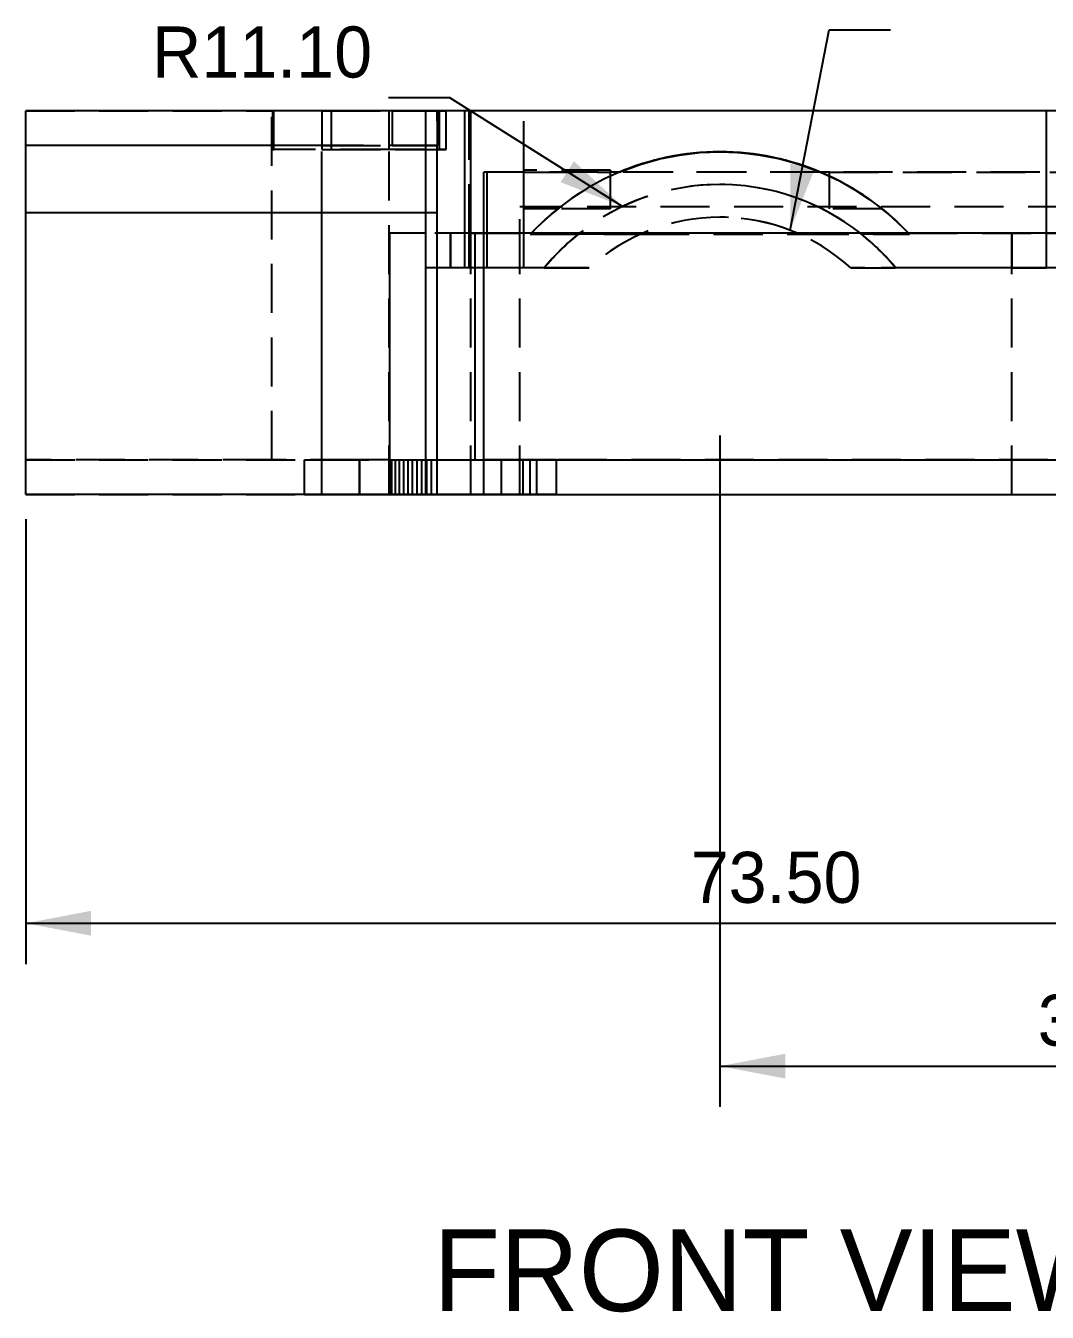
# Model space of a CAD drawing. Header units: millimetres. Extents: x -113 to 601, y 5 to 415.
# Drawn here: x 117.3 to 167.3, y 101.9 to 165 of the extents above; entities that cross this region are included whole.
import ezdxf
from ezdxf.enums import TextEntityAlignment as Align

# ---------------------------------------------------------------- set-up
doc = ezdxf.new("R2010")
doc.units = ezdxf.units.MM
doc.linetypes.add('HIDDEN', pattern=[3.6, 2.4, -1.2])
for name, color, linetype in [('DIM', 3, 'CONTINUOUS'), ('HIDDEN', 8, 'HIDDEN'), ('TEXT', 3, 'CONTINUOUS'), ('VISIBLE', 7, 'CONTINUOUS')]:
    doc.layers.add(name, color=color, linetype=linetype)

msp = doc.modelspace()

# ---------------------------------------------------------------- linework, layer by layer
at = {"layer": 'DIM'}
for p, q in [((154.756571, 154.945648), (156.664418, 164.761967)), ((156.664418, 164.761967), (159.664418, 164.761967)), ((138.082711, 161.430869), (135.082711, 161.430869)), ((146.553058, 156.115493), (138.082711, 161.430869)), ((151.317457, 144.9), (151.317457, 112)), ((117.317457, 140.8), (117.317457, 119)), ((117.317457, 121), (190.817457, 121)), ((151.317457, 114), (190.817457, 114))]:
    msp.add_line(p, q, dxfattribs=at)
for points in [[(146.553058, 156.115493), (144.165722, 158.33141), (143.519372, 157.301416)], [(154.756571, 154.945648), (155.963914, 157.970873), (154.77025, 158.202867)], [(117.317457, 121), (120.517457, 120.392), (120.517457, 121.608)], [(151.317457, 114), (154.517457, 113.392), (154.517457, 114.608)]]:
    msp.add_solid(points, dxfattribs=at)
at = {"layer": 'HIDDEN'}
for p, q in [((117.317457, 160.8), (129.367457, 160.8)), ((117.317457, 143.7), (117.317457, 160.8)), ((129.367457, 160.8), (129.471946, 160.8)), ((129.367457, 143.7), (129.367457, 160.8)), ((129.417457, 160.8), (129.471946, 160.8)), ((129.417457, 158.9), (129.417457, 160.8)), ((135.117457, 160.8), (129.417457, 160.8)), ((129.471946, 158.9), (129.471946, 160.8)), ((131.817457, 160.8), (132.287457, 160.8)), ((131.817457, 160.8), (131.817457, 159.1)), ((131.817457, 160.8), (131.817457, 158.9)), ((131.817457, 160.8), (132.287457, 160.8)), ((132.287457, 159.1), (132.287457, 160.8)), ((132.287457, 160.8), (135.287457, 160.8)), ((132.287457, 160.8), (137.907457, 160.8)), ((135.117457, 158.9), (135.117457, 160.8)), ((136.917457, 160.8), (135.117457, 160.8)), ((135.287457, 160.8), (137.467457, 160.8)), ((135.287457, 159.1), (135.287457, 160.8)), ((136.917457, 153.1), (136.917457, 160.8)), ((138.817457, 160.8), (136.917457, 160.8)), ((136.917457, 158.9), (136.917457, 160.8)), ((137.467457, 160.8), (137.467457, 159.1)), ((167.317457, 160.8), (137.467457, 160.8)), ((137.467457, 153.1), (137.467457, 160.8)), ((137.589609, 158.9), (137.589609, 160.8)), ((138.817457, 160.8), (137.589609, 160.8)), ((137.907457, 160.8), (137.589609, 160.8)), ((137.907457, 158.9), (137.907457, 160.8)), ((138.817457, 153.1), (138.817457, 160.8)), ((138.817457, 154.8), (138.817457, 160.8)), ((139.017457, 160.8), (139.017457, 154.8)), ((139.117457, 160.8), (139.017457, 160.8)), ((139.017457, 160.8), (139.017457, 153.1)), ((139.117457, 160.8), (139.017457, 160.8)), ((139.117457, 142), (139.117457, 160.8)), ((167.317457, 160.8), (141.717457, 160.8)), ((172.317138, 160.8), (141.717457, 160.8)), ((141.717457, 157.8), (141.717457, 160.8)), ((141.717457, 157.9), (141.717457, 160.8)), ((167.317457, 153.1), (167.317457, 160.8)), ((117.317457, 155.8), (117.317457, 159.1)), ((137.467457, 159.1), (117.317457, 159.1)), ((131.817457, 159.1), (117.317457, 159.1)), ((117.317457, 155.8), (117.317457, 159.1)), ((129.417457, 158.9), (129.471946, 158.9)), ((135.117457, 158.9), (129.417457, 158.9)), ((135.117457, 158.9), (129.471946, 158.9)), ((131.817457, 159.1), (132.287457, 159.1)), ((131.817457, 155.8), (131.817457, 159.1)), ((131.817457, 142), (131.817457, 158.9)), ((131.817457, 158.9), (132.287457, 158.9)), ((131.817457, 158.9), (136.907457, 158.9)), ((132.287457, 159.1), (135.287457, 159.1)), ((132.287457, 158.9), (132.287457, 159.1)), ((132.287457, 158.9), (137.907457, 158.9)), ((136.907457, 158.9), (135.117457, 158.9)), ((136.917457, 158.9), (135.117457, 158.9)), ((135.117457, 142), (135.117457, 158.9)), ((135.287457, 159.1), (137.467457, 159.1)), ((136.907457, 155.8), (136.907457, 158.9)), ((136.917457, 158.9), (137.589609, 158.9)), ((136.917457, 155.8), (136.917457, 158.9)), ((137.467457, 155.8), (137.467457, 159.1)), ((137.907457, 158.9), (137.589609, 158.9)), ((147.410658, 158.17416), (148.366285, 158.442351)), ((148.366285, 158.442351), (147.410658, 158.17416)), ((148.366285, 158.442351), (149.339937, 158.635095)), ((149.339937, 158.635095), (148.366285, 158.442351)), ((149.339937, 158.635095), (150.325669, 158.751215)), ((150.325669, 158.751215), (149.339937, 158.635095)), ((150.325669, 158.751215), (151.317457, 158.79)), ((151.317457, 158.79), (150.325669, 158.751215)), ((151.317457, 158.79), (152.185094, 158.760328)), ((151.317457, 158.79), (152.309246, 158.751215)), ((152.309246, 158.751215), (151.317457, 158.79)), ((152.185094, 158.760328), (153.048677, 158.67145)), ((152.309246, 158.751215), (153.294978, 158.635095)), ((153.294978, 158.635095), (152.309246, 158.751215)), ((153.048677, 158.67145), (153.904169, 158.523781)), ((153.294978, 158.635095), (154.26863, 158.442351)), ((154.26863, 158.442351), (153.294978, 158.635095)), ((153.904169, 158.523781), (154.747575, 158.318013)), ((154.26863, 158.442351), (155.224257, 158.17416)), ((155.224257, 158.17416), (154.26863, 158.442351)), ((154.747575, 158.318013), (155.574952, 158.055105)), ((139.747457, 154.8), (139.747457, 157.8)), ((139.747457, 142), (139.747457, 157.8)), ((177.777457, 157.8), (139.747457, 157.8)), ((139.917457, 157.8), (139.747457, 157.8)), ((139.917457, 154.8), (139.917457, 157.8)), ((139.917457, 153.1), (139.917457, 157.8)), ((141.717457, 157.8), (139.917457, 157.8)), ((145.957457, 157.9), (141.717457, 157.9)), ((145.957457, 157.9), (141.717457, 157.9)), ((141.717457, 157.8), (141.717457, 157.9)), ((141.717457, 156), (141.717457, 157.8)), ((141.717457, 157.8), (145.957457, 157.8)), ((141.717457, 154.8), (141.717457, 157.8)), ((145.957457, 157.9), (145.957457, 157.8)), ((145.957457, 156), (145.957457, 157.9)), ((145.957457, 156), (145.957457, 157.8)), ((146.408764, 157.8), (145.957457, 157.8)), ((146.478893, 157.832159), (146.408764, 157.8)), ((146.408764, 157.8), (146.478893, 157.832159)), ((156.226151, 157.8), (146.408764, 157.8)), ((146.478893, 157.832159), (147.410658, 158.17416)), ((147.410658, 158.17416), (146.478893, 157.832159)), ((155.224257, 158.17416), (156.156022, 157.832159)), ((156.156022, 157.832159), (155.224257, 158.17416)), ((155.574952, 158.055105), (156.382435, 157.736287)), ((156.156022, 157.832159), (156.226151, 157.8)), ((156.226151, 157.8), (156.156022, 157.832159)), ((156.677457, 157.8), (156.226151, 157.8)), ((156.382435, 157.736287), (157.166251, 157.363048)), ((156.677457, 156), (156.677457, 157.8)), ((156.677457, 156), (156.677457, 157.8)), ((156.677457, 157.8), (175.917457, 157.8)), ((157.166251, 157.363048), (157.922736, 156.937133)), ((157.922736, 156.937133), (158.648356, 156.460531)), ((158.648356, 156.460531), (159.339721, 155.935471)), ((176.007457, 156.1), (141.517457, 156.1)), ((141.717457, 156.1), (141.517457, 156.1)), ((141.517457, 153.1), (141.517457, 156.1)), ((141.517457, 142), (141.517457, 156.1)), ((176.007457, 156.1), (141.717457, 156.1)), ((141.717457, 153.1), (141.717457, 156.1)), ((141.717457, 153.1), (141.717457, 156.1)), ((145.957457, 156), (141.717457, 156)), ((143.389495, 156), (141.717457, 156)), ((141.717457, 154.8), (141.717457, 156)), ((143.101375, 155.774317), (142.370183, 155.103117)), ((142.370183, 155.103117), (143.101375, 155.774317)), ((143.101375, 155.774317), (143.389495, 156)), ((143.389495, 156), (143.101375, 155.774317)), ((145.957457, 156), (143.389495, 156)), ((159.24542, 156), (156.677457, 156)), ((159.24542, 156), (156.677457, 156)), ((159.53354, 155.774317), (159.24542, 156)), ((159.24542, 156), (159.53354, 155.774317)), ((159.339721, 155.935471), (159.993599, 155.364404)), ((160.264732, 155.103117), (159.53354, 155.774317)), ((159.53354, 155.774317), (160.264732, 155.103117)), ((142.370183, 155.103117), (142.087813, 154.8)), ((142.087813, 154.8), (142.370183, 155.103117)), ((159.993599, 155.364404), (160.557022, 154.8)), ((160.547102, 154.8), (160.264732, 155.103117)), ((160.264732, 155.103117), (160.547102, 154.8)), ((135.147457, 142), (135.147457, 154.8)), ((136.907457, 154.8), (135.147457, 154.8)), ((139.747457, 154.8), (135.147457, 154.8)), ((135.147457, 143.7), (135.147457, 154.8)), ((136.907457, 142), (136.907457, 154.8)), ((136.907457, 142), (136.907457, 154.8)), ((139.747457, 154.8), (136.917457, 154.8)), ((138.117457, 153.1), (138.117457, 154.8)), ((139.917457, 154.8), (138.117457, 154.8)), ((138.817457, 154.8), (138.117457, 154.8)), ((138.117457, 154.8), (138.117457, 153.1)), ((139.917457, 154.8), (138.817457, 154.8)), ((138.817457, 153.1), (138.817457, 154.8)), ((139.017457, 154.8), (142.077893, 154.8)), ((142.077893, 154.8), (139.017457, 154.8)), ((139.017457, 154.8), (139.017457, 153.1)), ((139.117457, 154.8), (142.077893, 154.8)), ((139.117457, 142), (139.117457, 154.8)), ((139.747457, 143.7), (139.747457, 154.8)), ((139.917457, 153.1), (139.917457, 154.8)), ((142.087813, 154.8), (141.717457, 154.8)), ((142.087813, 154.8), (141.717457, 154.8)), ((142.02798, 154.75), (142.077893, 154.8)), ((142.077893, 154.8), (142.02798, 154.75)), ((160.606935, 154.75), (142.02798, 154.75)), ((142.02798, 154.75), (147.411769, 154.75)), ((160.557022, 154.8), (142.077893, 154.8)), ((147.411769, 154.75), (155.223146, 154.75)), ((155.223146, 154.75), (160.606935, 154.75)), ((176.007457, 154.8), (160.547102, 154.8)), ((172.317138, 154.8), (160.547102, 154.8)), ((160.557022, 154.8), (165.621457, 154.8)), ((160.557022, 154.8), (160.606935, 154.75)), ((160.606935, 154.75), (160.557022, 154.8)), ((160.557022, 154.8), (167.317457, 154.8)), ((165.621457, 154.8), (160.557022, 154.8)), ((165.621457, 154.8), (165.621457, 153.1)), ((165.621457, 142), (165.621457, 154.8)), ((167.317457, 154.8), (172.367763, 154.8)), ((167.317457, 153.1), (167.317457, 154.8)), ((138.117457, 153.1), (136.917457, 153.1)), ((138.817457, 153.1), (137.467457, 153.1)), ((137.467457, 142), (137.467457, 153.1)), ((139.017457, 153.1), (137.467457, 153.1)), ((142.71107, 153.1), (137.467457, 153.1)), ((139.917457, 153.1), (138.117457, 153.1)), ((142.71107, 153.1), (138.817457, 153.1)), ((144.905757, 153.1), (139.017457, 153.1)), ((141.517457, 153.1), (139.917457, 153.1)), ((141.517457, 142), (141.517457, 153.1)), ((141.717457, 153.1), (141.517457, 153.1)), ((144.905757, 153.1), (141.717457, 153.1)), ((142.71107, 153.1), (144.905757, 153.1)), ((142.71107, 153.1), (144.905757, 153.1)), ((157.729158, 153.1), (159.923845, 153.1)), ((165.621457, 153.1), (157.729158, 153.1)), ((157.729158, 153.1), (159.923845, 153.1)), ((176.007457, 153.1), (157.729158, 153.1)), ((167.317457, 153.1), (159.923845, 153.1)), ((172.43951, 153.1), (159.923845, 153.1)), ((165.621457, 153.1), (167.317457, 153.1)), ((165.621457, 142), (165.621457, 153.1)), ((129.367457, 143.7), (117.317457, 143.7)), ((117.317457, 143.7), (135.243457, 143.7)), ((117.317457, 142), (117.317457, 143.7)), ((133.671263, 143.7), (129.367457, 143.7)), ((130.967457, 143.7), (133.667457, 143.7)), ((133.667457, 143.7), (130.967457, 143.7)), ((130.967457, 142), (130.967457, 143.7)), ((133.667457, 142), (133.667457, 143.7)), ((135.147457, 143.7), (133.671263, 143.7)), ((133.671263, 143.7), (133.671263, 142)), ((135.147457, 143.7), (139.747457, 143.7)), ((135.147457, 143.7), (135.147457, 142)), ((135.243457, 143.7), (135.428457, 143.7)), ((135.243457, 142), (135.243457, 143.7)), ((135.428457, 143.7), (135.624457, 143.7)), ((135.428457, 142), (135.428457, 143.7)), ((135.624457, 143.7), (135.829457, 143.7)), ((135.624457, 142), (135.624457, 143.7)), ((135.829457, 143.7), (136.043457, 143.7)), ((135.829457, 142), (135.829457, 143.7)), ((136.043457, 143.7), (136.264457, 143.7)), ((136.043457, 142), (136.043457, 143.7)), ((136.264457, 143.7), (136.491457, 143.7)), ((136.264457, 142), (136.264457, 143.7)), ((136.491457, 143.7), (136.722457, 143.7)), ((136.491457, 142), (136.491457, 143.7)), ((136.722457, 143.7), (136.956457, 143.7)), ((136.722457, 142), (136.722457, 143.7)), ((136.956457, 143.7), (137.191457, 143.7)), ((136.956457, 142), (136.956457, 143.7)), ((137.191457, 143.7), (139.747457, 143.7)), ((137.191457, 142), (137.191457, 143.7)), ((167.381457, 143.7), (139.331457, 143.7)), ((139.747457, 142), (139.747457, 143.7)), ((140.617457, 143.7), (143.317457, 143.7)), ((143.317457, 143.7), (140.617457, 143.7)), ((140.617457, 142), (140.617457, 143.7)), ((143.317457, 142), (143.317457, 143.7)), ((117.317457, 142), (135.243457, 142)), ((130.967457, 142), (133.667457, 142)), ((133.667457, 142), (130.967457, 142)), ((135.147457, 142), (133.671263, 142)), ((133.671263, 142), (135.117457, 142)), ((135.117457, 142), (136.907457, 142)), ((136.907457, 142), (135.147457, 142)), ((135.243457, 142), (135.428457, 142)), ((135.428457, 142), (135.624457, 142)), ((135.624457, 142), (135.829457, 142)), ((135.829457, 142), (136.043457, 142)), ((136.043457, 142), (136.264457, 142)), ((136.264457, 142), (136.491457, 142)), ((136.491457, 142), (136.722457, 142)), ((136.722457, 142), (136.956457, 142)), ((136.956457, 142), (137.191457, 142)), ((137.191457, 142), (139.747457, 142)), ((141.517457, 142), (137.467457, 142)), ((139.117457, 142), (137.467457, 142)), ((139.117457, 142), (165.621457, 142)), ((141.517457, 142), (139.747457, 142)), ((140.617457, 142), (143.317457, 142)), ((143.317457, 142), (140.617457, 142)), ((165.621457, 142), (172.367763, 142))]:
    msp.add_line(p, q, dxfattribs=at)
for centre, radius, start, end in [((151.314284, 146.100023), 12.68971, 89.985673, 136.713007), ((151.317457, 146.09), 11.1, 90, 140.836793), ((151.317457, 146.09), 11.1, 90, 140.836793), ((151.317457, 146.09), 11.1, 90, 128.308475), ((151.317457, 146.09), 11.1, 39.163207, 90), ((151.317457, 146.09), 11.1, 39.163207, 90), ((151.317457, 146.09), 11.1, 51.691525, 90), ((151.317457, 146.09), 9.5, 90, 132.447613), ((151.317457, 146.09), 9.5, 90, 132.447613), ((151.317457, 146.09), 9.5, 90, 132.447613), ((151.317457, 146.09), 9.5, 47.552387, 90), ((151.317457, 146.09), 9.5, 65.72447, 90), ((151.317457, 146.09), 9.5, 47.552387, 90), ((151.317457, 146.09), 9.5, 47.552387, 90), ((151.317457, 146.09), 11.1, 128.308475, 140.836793), ((151.317457, 146.09), 11.1, 128.308475, 140.836793), ((151.317457, 146.09), 11.1, 39.163207, 51.691525), ((151.317457, 146.09), 11.1, 39.163207, 51.691525)]:
    msp.add_arc(centre, radius, start, end, dxfattribs=at)
at = {"layer": 'VISIBLE'}
for p, q in [((139.117457, 160.8), (117.317457, 160.8)), ((117.317457, 155.8), (117.317457, 160.8)), ((139.117457, 154.8), (139.117457, 160.8)), ((167.317457, 160.8), (139.117457, 160.8)), ((167.317457, 154.8), (167.317457, 160.8)), ((172.24082, 160.8), (167.317457, 160.8)), ((137.467457, 155.8), (117.317457, 155.8)), ((117.317457, 142), (117.317457, 155.8)), ((131.817457, 142), (131.817457, 155.8)), ((136.907457, 142), (136.907457, 155.8)), ((136.917457, 153.1), (136.917457, 155.8)), ((137.467457, 142), (137.467457, 155.8)), ((136.917457, 154.8), (136.907457, 154.8)), ((139.331457, 154.8), (139.117457, 154.8)), ((167.381457, 154.8), (139.331457, 154.8)), ((139.331457, 143.7), (139.331457, 154.8)), ((137.467457, 153.1), (136.917457, 153.1)), ((139.331457, 143.7), (141.687457, 143.7)), ((141.687457, 142), (141.687457, 143.7)), ((141.687457, 143.7), (142.016457, 143.7)), ((142.016457, 142), (142.016457, 143.7)), ((142.016457, 143.7), (142.343457, 143.7)), ((142.343457, 142), (142.343457, 143.7)), ((142.343457, 143.7), (181.973457, 143.7)), ((131.817457, 142), (117.317457, 142)), ((136.907457, 142), (131.817457, 142)), ((137.467457, 142), (136.907457, 142)), ((141.687457, 142), (137.467457, 142)), ((141.687457, 142), (142.016457, 142)), ((142.016457, 142), (142.343457, 142)), ((142.343457, 142), (181.973457, 142))]:
    msp.add_line(p, q, dxfattribs=at)
msp.add_arc((151.317457, 146.093343), 12.696871, 43.299119, 136.700881, dxfattribs=at)

# ---------------------------------------------------------------- texts
at = {"layer": 'TEXT'}
msp.add_text('R11.10', height=2.5, dxfattribs=at).set_placement((134.282711, 162.430869), align=Align.RIGHT)
for s, height, p in [('73.50', 2.5, (154.067457, 122)), ('39.50', 2.5, (171.067457, 115)), ('FRONT VIEW', 4, (154.067457, 102))]:
    msp.add_text(s, height=height, dxfattribs=at).set_placement(p, align=Align.CENTER)

doc.saveas('drawing.dxf')
